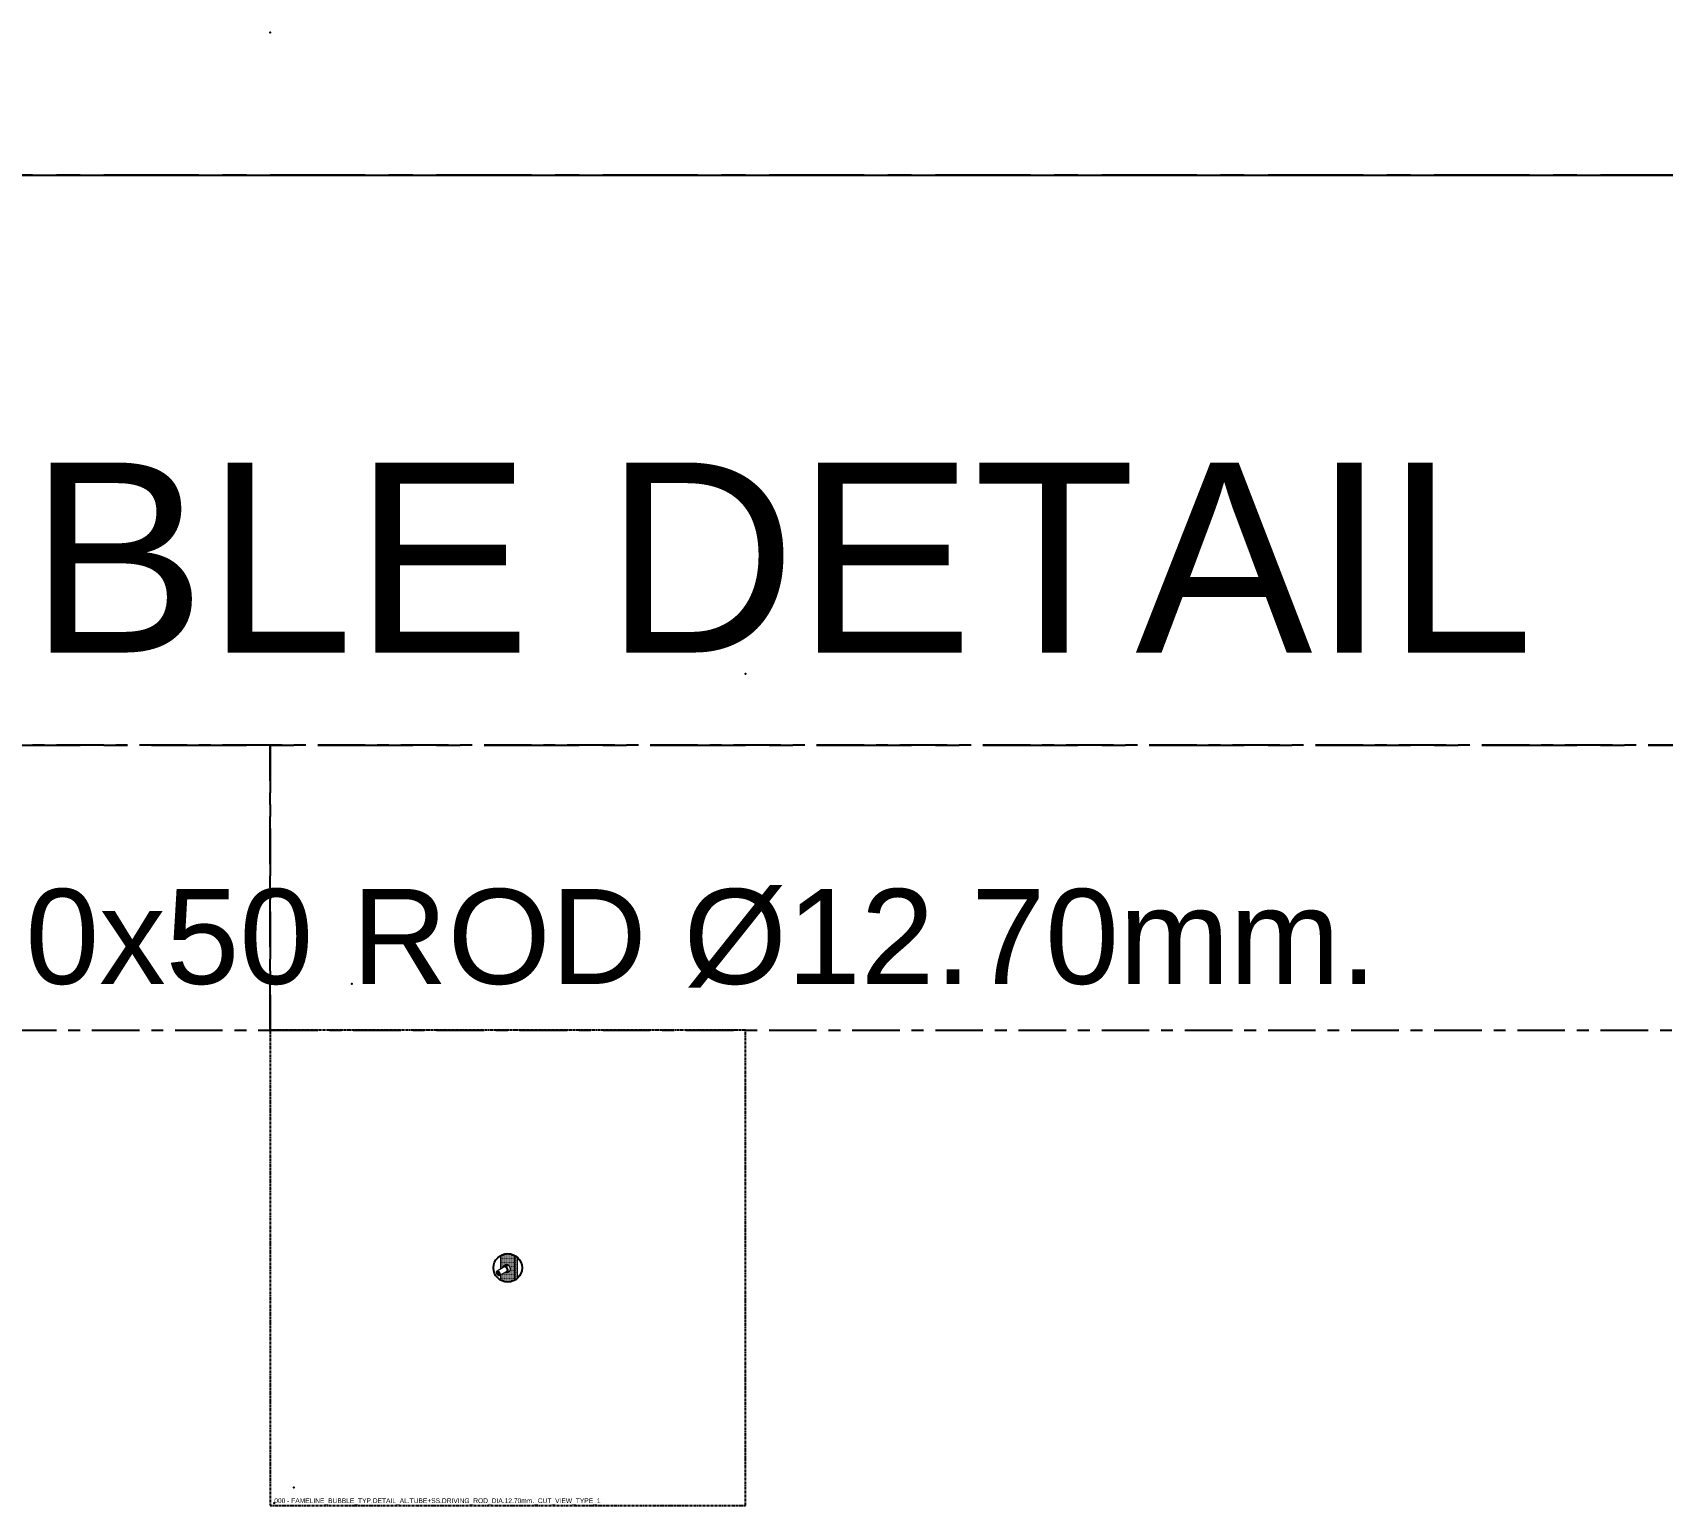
# Model space of a CAD drawing. Header units: millimetres. Extents: x -244126 to 368105, y -173968 to 259060.
# Drawn here: x 170384 to 173814, y -121644 to -118544 of the extents above; entities that cross this region are included whole.
import ezdxf
from ezdxf.xclip import XClip

# ---------------------------------------------------------------- set-up
doc = ezdxf.new("R2010")
doc.units = ezdxf.units.MM
doc.header["$MEASUREMENT"] = 0
doc.header["$XCLIPFRAME"] = 0
doc.linetypes.add('005_GG_TA_LINE', pattern=[13.75, 5, -1.25, 1.25, -1.25, 5])
for name, color, linetype in [('000 - H A T C H', 8, 'Continuous'), ('000 - SYMBOL CON', 1, 'Continuous'), ('001 - ASCESSORIES', 1, 'Continuous')]:
    doc.layers.add(name, color=color, linetype=linetype)
doc.styles.get("Standard").update_dxf_attribs({"font": 'arial.ttf'})

# ---------------------------------------------------------------- blocks, each defined once
blk = doc.blocks.new('A$C883bbb3a')
at = {"color": 0, "linetype": 'Continuous', "lineweight": 0, "extrusion": (5.55112e-17, 0.816497, 0.57735)}
for p, q in [((-88.9, 150.9), (-96, 146.8)), ((-96, 146.8), (-60.6, 126.4)), ((-96, 79.9), (-96, 146.8)), ((-53.6, 130.5), (-88.9, 150.9)), ((-60.6, 126.4), (-53.6, 130.5)), ((-60.6, 6), (-60.6, 126.4)), ((-53.6, 10.1), (-53.6, 130.5)), ((-87.2, 85), (-105.3, 74.5)), ((-88.7, 87.7), (-83.1, 91)), ((-83.4, 89.1), (-83.4, 89.4)), ((-81.9, 89.9), (-82.3, 89.3)), ((-82.3, 89.3), (-81.5, 88.7)), ((-82.2, 89.2), (-81.9, 89.5)), ((-80.8, 90.1), (-81.9, 89.9)), ((-81.9, 89.5), (-81.9, 89.9)), ((-81.9, 89.5), (-80.8, 89.7)), ((-81.5, 88.7), (-80.3, 88.9)), ((-80, 89.5), (-80.8, 90.1)), ((-80.8, 89.7), (-80.8, 90.1)), ((-80.8, 89.7), (-80.1, 89.2)), ((-80.3, 88.9), (-80, 89.5)), ((-78.9, 89.3), (-78.9, 89.4)), ((-80.8, 74), (-99, 63.5)), ((-96, 26.4), (-96, 65.2)), ((-79.2, 71.3), (-73.6, 74.6)), ((-96, 26.4), (-60.6, 6)), ((-60.6, 6), (-53.6, 10.1))]:
    blk.add_line(p, q, dxfattribs=at)
at = {"color": 0, "linetype": 'Continuous', "lineweight": 0}
for centre, major_axis, start_param, end_param in [((-84, 79.5), (4.75, -8.23), -0.785398, 3.980305), ((-84, 79.5), (3.25, -5.63), -0.21525, 3.356842), ((-84, 79.5), (-3.18, 5.5), -2.356194, 0), ((-78.3, 82.8), (4.75, -8.23), 0, 3.141593), ((-102.2, 69), (3.18, -5.5), -5.497787, 0.785398), ((-84, 79.5), (4.75, -8.23), -0.838712, -0.785398), ((-84, 79.5), (3.18, -5.5), 0, 0.785398)]:
    blk.add_ellipse(centre, major_axis=major_axis, ratio=0.57735, start_param=start_param, end_param=end_param, dxfattribs=at)
at = {"color": 0, "linetype": 'Continuous', "lineweight": 0, "extrusion": (-3.37418e-17, 2.77556e-16, -1)}
blk.add_ellipse((-81.1, 89.4), major_axis=(-2.25, 0), ratio=0.57735, start_param=-5.497787, end_param=0.785398, dxfattribs=at)
at = {"color": 0, "linetype": 'Continuous', "lineweight": 0, "extrusion": (-1.99733e-16, 1.28814e-17, -1)}
blk.add_ellipse((-78.3, 82.8), major_axis=(-3.25, 5.63), ratio=0.57735, start_param=-1.083048, end_param=-1.055781, dxfattribs=at)
at = {"color": 0, "linetype": 'Continuous', "lineweight": 0, "extrusion": (1.68259e-16, 9.71445e-17, -1)}
blk.add_ellipse((-78.3, 82.8), major_axis=(-3.25, 5.63), ratio=0.57735, start_param=-2.085811, end_param=-2.058544, dxfattribs=at)
at = {"color": 0, "linetype": 'Continuous', "lineweight": 0}
for points, knots in [([(-78.6, 89), (-78.5, 88.7), (-78.6, 88.4), (-78.8, 88.2), (-79.1, 87.9), (-79.4, 87.7), (-79.9, 87.6), (-80.3, 87.4), (-80.9, 87.4), (-81.4, 87.4), (-81.9, 87.5), (-82.4, 87.6), (-82.8, 87.8), (-83.2, 88), (-83.5, 88.3), (-83.6, 88.6), (-83.8, 88.9), (-83.8, 89.2), (-83.6, 89.5), (-83.5, 89.7), (-83.4, 89.9), (-83.1, 90.1)], [24.229164, 24.229164, 24.229164, 24.229164, 24.821211, 24.821211, 24.821211, 25.412246, 25.412246, 25.412246, 26.002435, 26.002435, 26.002435, 26.595314, 26.595314, 26.595314, 27.186092, 27.186092, 27.186092, 27.778307, 27.778307, 27.778307, 28.201722, 28.201722, 28.201722, 28.201722]), ([(-78.8, 88.7), (-78.9, 88.4), (-79.1, 88.2), (-79.5, 88), (-79.9, 87.8), (-80.3, 87.7), (-80.8, 87.7), (-81.3, 87.7), (-81.8, 87.7), (-82.2, 87.9), (-82.7, 88), (-83.1, 88.3), (-83.3, 88.5), (-83.5, 88.8), (-83.6, 89.1), (-83.6, 89.4), (-83.5, 89.7), (-83.3, 90), (-83, 90.2), (-82.6, 90.4), (-82.2, 90.6), (-81.7, 90.7), (-81.3, 90.8), (-80.8, 90.8), (-80.3, 90.7), (-79.8, 90.6), (-79.4, 90.4), (-79.2, 90.2), (-78.9, 90), (-78.7, 89.7), (-78.7, 89.5), (-78.7, 89.2), (-78.9, 89), (-79.1, 88.7), (-79.2, 88.7), (-79.3, 88.6), (-79.4, 88.5)], [24.5727, 24.5727, 24.5727, 24.5727, 25.175026, 25.175026, 25.175026, 25.776887, 25.776887, 25.776887, 26.378325, 26.378325, 26.378325, 27.008025, 27.008025, 27.008025, 27.612184, 27.612184, 27.612184, 28.215164, 28.215164, 28.215164, 28.817144, 28.817144, 28.817144, 29.418301, 29.418301, 29.418301, 30.021635, 30.021635, 30.021635, 30.623032, 30.623032, 30.623032, 31.224969, 31.224969, 31.224969, 31.415927, 31.415927, 31.415927, 31.415927]), ([(-79.6, 88.5), (-79.5, 88.5), (-79.5, 88.5), (-79.5, 88.5), (-79.5, 88.5), (-79.4, 88.5)], [-0.2407938, -0.2407938, -0.2407938, -0.2407938, -0.150057, -0.150057, 0, 0, 0, 0]), ([(-79.3, 88.3), (-79.4, 88.3), (-79.4, 88.3), (-79.5, 88.4), (-79.5, 88.4), (-79.6, 88.4)], [-0.4013921, -0.4013921, -0.4013921, -0.4013921, -0.200696, -0.200696, -0.0419445, -0.0419445, -0.0419445, -0.0419445]), ([(-79.4, 88.5), (-79.4, 88.5), (-79.4, 88.5), (-79.3, 88.4), (-79.3, 88.3), (-79.3, 88.3)], [-0.284294, -0.284294, -0.284294, -0.284294, -0.142147, -0.142147, 0, 0, 0, 0]), ([(-79.1, 90.2), (-78.8, 89.9), (-78.6, 89.7), (-78.5, 89.4), (-78.5, 89.1), (-78.6, 88.8), (-78.9, 88.6), (-79, 88.5), (-79.1, 88.4), (-79.3, 88.3)], [29.98111, 29.98111, 29.98111, 29.98111, 30.571404, 30.571404, 30.571404, 31.162435, 31.162435, 31.162435, 31.415927, 31.415927, 31.415927, 31.415927])]:
    blk.add_open_spline(points, degree=3, knots=knots, dxfattribs=at)
for points in [[(-83.1, 90.1), (-83.1, 90.1), (-83, 90.2), (-83, 90.2)], [(-79.2, 90.3), (-79.2, 90.2), (-79.1, 90.2), (-79.1, 90.2)]]:
    blk.add_open_spline(points, degree=3, dxfattribs=at)
blk = doc.blocks.new('000 - FAMELINE_BUBBLE_TYP.DETAIL_AL.TUBE+SS.DRIVING_ROD_DIA.12.70mm._CUT_VIEW_TYPE_1')
at = {"layer": '000 - H A T C H'}
h = blk.add_hatch(dxfattribs=at)
h.set_pattern_fill('DOTS', color=8, scale=15)
edge = h.paths.add_edge_path()
edge.add_line((-5, -9), (-14.7, -14.6))
edge.add_line((-14.7, -14.6), (-14.7, -26.1))
edge.add_arc((0, 0), 30, 240.5906, 299.4094)
edge.add_line((14.7, -26.1), (14.7, 26.1))
edge.add_arc((0, 0), 30, 60.5906, 119.4094)
edge.add_line((-14.7, 26.1), (-14.7, -2.4))
edge.add_line((-14.7, -2.4), (-10.3, 0.2))
edge.add_ellipse((-4.7, -2.7), major_axis=(-3.96, 6.86), ratio=0.57735, start_angle=0, end_angle=48.0547, ccw=False)
edge.add_line((-8.7, 4.1), (-4, 6.9))
edge.add_ellipse((0, 0), major_axis=(-3.96, 6.86), ratio=0.57735, start_angle=-180, end_angle=0, ccw=False)
edge.add_line((4, -6.9), (-0.8, -9.6))
edge.add_ellipse((-4.7, -2.7), major_axis=(-3.96, 6.86), ratio=0.57735, start_angle=135, end_angle=180, ccw=False)
edge.add_ellipse((-4.7, -2.7), major_axis=(-3.96, 6.86), ratio=0.57735, start_angle=131.9453, end_angle=135, ccw=False)
h = blk.add_hatch(dxfattribs=at)
h.set_pattern_fill('DOTS', color=1, scale=15, angle=90)
edge = h.paths.add_edge_path()
edge.add_arc((0, 0), 30, 46.5702, 60.5906)
edge.add_line((14.7, 26.1), (14.7, -26.1))
edge.add_arc((0, 0), 30, 299.4094, 313.4298)
edge.add_line((20.6, -21.8), (20.6, 21.8))
h = blk.add_hatch(dxfattribs=at)
h.set_pattern_fill('ANSI32', color=8, scale=1.666667)
h.set_pattern_definition([(45, (-1092.9686, -12432.86), (-0.441941738, 0.441941738), []), (45, (-1092.67396, -12432.86), (-0.441941738, 0.441941738), [])])
edge = h.paths.add_edge_path()
edge.add_ellipse((-19.9, -11.5), major_axis=(-2.65, 4.58), ratio=0.57735, start_angle=0, end_angle=180)
edge.add_ellipse((-19.9, -11.5), major_axis=(-2.65, 4.58), ratio=0.57735, start_angle=180, end_angle=360)
at = {"layer": '000 - SYMBOL CON', "color": 2, "linetype": 'ByBlock'}
blk.add_circle((0, 0), 30, dxfattribs=at)
at = {"color": 3}
ref = blk.add_blockref('A$C883bbb3a', (65.3, -69), dxfattribs=dict(at, xscale=0.8333333333333333, yscale=0.8333333333333333, zscale=0.8333333333333333))
XClip(ref).set_block_clipping_path([(-83.4425528637, 118.4195219494), (-93.2741591539, 115.5327018745), (-101.8942051078, 109.9929347184), (-108.6043458677, 102.2490194701), (-112.8609657359, 92.928322088), (-114.3192186858, 82.7859500417), (-112.8609657359, 72.6435779954), (-108.6043458677, 63.3228806133), (-101.8942051078, 55.5789653649), (-93.2741591539, 50.0391982089), (-83.4425528637, 47.152378134), (-73.195884508, 47.152378134), (-63.3642782177, 50.0391982089), (-54.7442322638, 55.5789653649), (-48.0340915039, 63.3228806133), (-43.7774716357, 72.6435779954), (-42.3192186858, 82.7859500417), (-43.7774716357, 92.928322088), (-48.0340915039, 102.2490194701), (-54.7442322638, 109.9929347184), (-63.3642782177, 115.5327018745), (-73.195884508, 118.4195219494)])
blk = doc.blocks.new('*U1760')
at = {"color": 0, "linetype": '005_GG_TA_LINE'}
blk.add_lwpolyline([(0, 0), (1000, 0), (1000, 1000), (0, 1000)], close=True, dxfattribs=at)
for p in [(50, 37.5), (8.6, 4.9)]:
    blk.add_point(p, dxfattribs=at)
blk.add_attdef('NAMEBLK', (8.6, 4.9), '', height=10, dxfattribs=at)
blk = doc.blocks.new('*U4695')
at = {"color": 0, "linetype": '005_GG_TA_LINE'}
blk.add_lwpolyline([(0, 0), (150, 0), (150, 30), (0, 30)], close=True, dxfattribs=at)
for p in [(50, 37.5), (8.58, 4.88)]:
    blk.add_point(p, dxfattribs=at)
blk.add_attdef('NAMEBLK', (8.58, 4.88), '', height=10, dxfattribs=at)
blk = doc.blocks.new('*U4694')
at = {"color": 0, "linetype": '005_GG_TA_LINE'}
blk.add_lwpolyline([(0, 0), (150, 0), (150, 30), (0, 30)], close=True, dxfattribs=at)
for p in [(50, 37.5), (8.58, 4.88)]:
    blk.add_point(p, dxfattribs=at)
blk.add_attdef('NAMEBLK', (8.58, 4.88), '', height=10, dxfattribs=at)
blk = doc.blocks.new('*U4696')
at = {"color": 0, "linetype": '005_GG_TA_LINE'}
blk.add_lwpolyline([(0, 0), (125, 0), (125, 30), (0, 30)], close=True, dxfattribs=at)
for p in [(50, 37.5), (8.582, 4.878)]:
    blk.add_point(p, dxfattribs=at)
blk.add_attdef('NAMEBLK', (8.582, 4.878), '', height=10, dxfattribs=at)

msp = doc.modelspace()

# ---------------------------------------------------------------- linework, layer by layer
at = {"color": 8}
msp.add_ray((122184.76531, -118843.80009), (1, 0), dxfattribs=at)

# ---------------------------------------------------------------- block references
at = {"color": 3}
msp.add_blockref('000 - FAMELINE_BUBBLE_TYP.DETAIL_AL.TUBE+SS.DRIVING_ROD_DIA.12.70mm._CUT_VIEW_TYPE_1', (171384.1015, -121143.80009), dxfattribs=at)
at = {"layer": '001 - ASCESSORIES', "linetype": '005_GG_TA_LINE'}
for name, p, xscale, yscale, zscale, values in [('*U4696', (168884.1015, -120043.80009), 40, 40, 40, {'NAMEBLK': 'BUBBLE DETAIL'}), ('*U4694', (167884.1015, -120643.80009), 20, 20, 20, {'NAMEBLK': 'C-CARRIER_50x30x50'}), ('*U4695', (170884.1015, -120643.80009), 20, 20, 20, {'NAMEBLK': 'ROD %%C12.70mm.'})]:
    msp.add_blockref(name, p, dxfattribs=dict(at, xscale=xscale, yscale=yscale, zscale=zscale)).add_auto_attribs(values)
msp.add_blockref('*U1760', (170884.1015, -121643.80009), dxfattribs=at).add_auto_attribs({'NAMEBLK': '000 - FAMELINE_BUBBLE_TYP.DETAIL_AL.TUBE+SS.DRIVING_ROD_DIA.12.70mm._CUT_VIEW_TYPE_1'})

doc.saveas('drawing.dxf')
